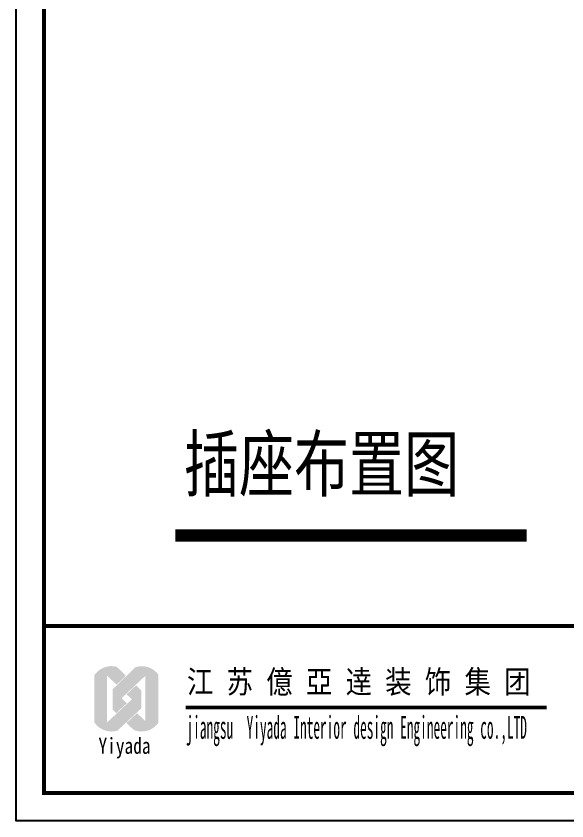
# Model space of a CAD drawing. Header units: millimetres. Extents: x 333665 to 510740, y -473522 to -395501.
# Drawn here: x 466740 to 471857, y -410869 to -403392 of the extents above; entities that cross this region are included whole.
import ezdxf

# ---------------------------------------------------------------- set-up
doc = ezdxf.new("R2010")
doc.units = ezdxf.units.MM
for name, color, linetype in [('0-01图框模板说明', 2, 'Continuous'), ('0-02图框细线', 136, 'Continuous'), ('06其他', 8, 'Continuous'), ('TK', 7, 'Continuous'), ('WALL', 7, 'Continuous'), ('填充', 8, 'Continuous')]:
    doc.layers.add(name, color=color, linetype=linetype)
doc.styles.add('-宋体', font='', dxfattribs={"width": 0.75})
doc.styles.add('H1', font='')
doc.styles.get('-宋体').set_extended_font_data('SimSun')
doc.styles.get('H1').set_extended_font_data('SimSun')

msp = doc.modelspace()

# ---------------------------------------------------------------- hatches: boundary and pattern name
at = {"layer": '06其他', "linetype": 'ByBlock'}
h = msp.add_hatch(color=7, dxfattribs=at)
h.set_gradient(color1=(255, 241, 220), color2=(255, 110, 0), rotation=45, tint=1, name='HEMISPHERICAL')
h.paths.add_polyline_path([(467467.4778250229, -409514.285095793), (467467.4778250229, -409520.0118342603, -0.164889999971996), (467585.487792363, -409520.0118342603), (467672.9022540797, -409603.9346073231), (467759.9626012193, -409519.6364047137), (467674.1235648856, -409437.2261281449, 0.3131734062831737)])
h = msp.add_hatch(color=16, dxfattribs=at)
h.set_gradient(color1=(127, 0, 0), color2=(204, 0, 0), rotation=134.99999999999994, tint=1, name='INVHEMISPHERICAL')
h.paths.add_polyline_path([(467637.1268712358, -409646.1372917729), (467720.1328355636, -409729.0826900576), (467942.3436353119, -409519.4087754157, -0.3370417920414161), (468061.284735343, -409510.5260204615, 0.3337100615801377), (467847.1651004623, -409442.7628993568)])
h = msp.add_hatch(color=20, dxfattribs=at)
h.set_gradient(color1=(255, 63, 0), color2=(253, 236, 196), tint=1, name='HEMISPHERICAL')
h.paths.add_polyline_path([(467467.4778250229, -409956.0517306764, 0.3225612482635753), (467680.4828109539, -410031.3704439488, -0.1677560882179317), (467585.487792363, -409954.0828784271), (467585.487792363, -409520.0118342603, 0.1648899999719963), (467467.4778250229, -409520.0118342603)])
h = msp.add_hatch(color=1, dxfattribs=at)
h.set_gradient(color1=(255, 0, 0), color2=(255, 127, 0), tint=1, name='INVHEMISPHERICAL')
h.paths.add_polyline_path([(468061.284735343, -409510.5597075222, 0.3396011947499573), (467941.6688220061, -409520.0455213209), (467941.6688220061, -409943.7914374975, -0.3188086311786986), (467833.0491658136, -410025.1973044411, 0.3432185382670482), (468061.284735343, -409959.7265940304)])
h = msp.add_hatch(color=20, dxfattribs=at)
h.set_gradient(color1=(255, 63, 0), color2=(253, 236, 196), rotation=45, tint=1)
h.paths.add_polyline_path([(467585.487792363, -409954.0828784271, 0.1677560882179322), (467680.4828109539, -410031.3704439488), (467903.6899837183, -409823.4145185369), (467903.6899837183, -409657.6227317755)])
h = msp.add_hatch(color=18, dxfattribs=at)
h.set_gradient(color1=(76, 0, 0), color2=(127, 0, 0), rotation=45, tint=1, name='CURVED')
h.paths.add_polyline_path([(467637.1268712358, -409646.1372917729), (467637.1268712358, -409835.8235547805), (467670.169569206, -409867.7618271806), (467767.8451550678, -409776.760195842)])
h = msp.add_hatch(color=11, dxfattribs=at)
h.set_gradient(color1=(254, 140, 88), color2=(97, 0, 2), rotation=45, tint=1, name='HEMISPHERICAL')
h.paths.add_polyline_path([(467765.9786163089, -409693.2931215951), (467814.9452008882, -409740.3037818977), (467903.6899837183, -409657.6227317755), (467854.1682244078, -409610.0790726752)])
h = msp.add_hatch(color=16, dxfattribs=at)
h.set_gradient(color1=(127, 0, 0), color2=(204, 0, 0), rotation=45, tint=1, name='CURVED')
h.paths.add_polyline_path([(467941.6688220061, -409943.7914374975), (467863.2562047848, -409868.5109386978), (467765.3323534958, -409959.7438720418), (467833.0491658136, -410025.1973044411, 0.3188086311787095)])

# ---------------------------------------------------------------- linework, layer by layer
at = {"layer": '0-01图框模板说明', "color": 2, "const_width": 37.47902222375851}
msp.add_lwpolyline([(488213.3499644918, -395760.1630927649), (488213.3499644918, -410610.6910927686), (466998.3099644865, -410610.6910927686), (466998.3099644865, -395760.1630927649)], close=True, dxfattribs=at)
msp.add_lwpolyline([(488213.3499644918, -409058.3710927682), (466995.3809900107, -409058.3710927682)], dxfattribs=at)
at = {"layer": '0-02图框细线'}
msp.add_lwpolyline([(488472.0699644919, -395501.4430927648), (488472.0699644919, -410869.4110927687), (466739.5899644864, -410869.4110927687), (466739.5899644864, -395501.4430927648)], close=True, dxfattribs=at)
at = {"layer": '0-02图框细线', "ltscale": 0.2, "const_width": 34.45393170600964}
msp.add_lwpolyline([(468314.7297108271, -409815.8937962604), (471669.6148499541, -409815.8937962604)], dxfattribs=at)
at = {"layer": '填充', "color": 2, "ltscale": 20, "const_width": 114.8469626454921}
msp.add_lwpolyline([(468219.1983150234, -408217.906758368), (471484.1983150234, -408217.906758368)], dxfattribs=at)

# ---------------------------------------------------------------- texts
at = {"layer": 'TK', "color": 150, "style": 'H1'}
for s, height, width, p in [('江 苏 億 亞 逹 装 饰 集 团', 212.0241951139055, 0.85, (468326.2891213977, -409682.893190435)), ('jiangsu  Yiyada Interior design Engineering co.,LTD', 212.0241951139055, 0.43, (468322.9034439668, -410106.8250976369)), ('Yiyada ', 148.4169365797339, 0.8, (467504.5491739568, -410245.9409614956))]:
    msp.add_text(s, height=height, dxfattribs=dict(at, width=width)).set_placement(p)
at = {"layer": 'WALL', "color": 2, "insert": (468298.6507012565, -407302.6962586705), "char_height": 800, "width": 7394.405401211232, "attachment_point": 1, "style": '-宋体'}
msp.add_mtext('{\\H0.625x;\\C3;插座布置图}', dxfattribs=at)

doc.saveas('drawing.dxf')
